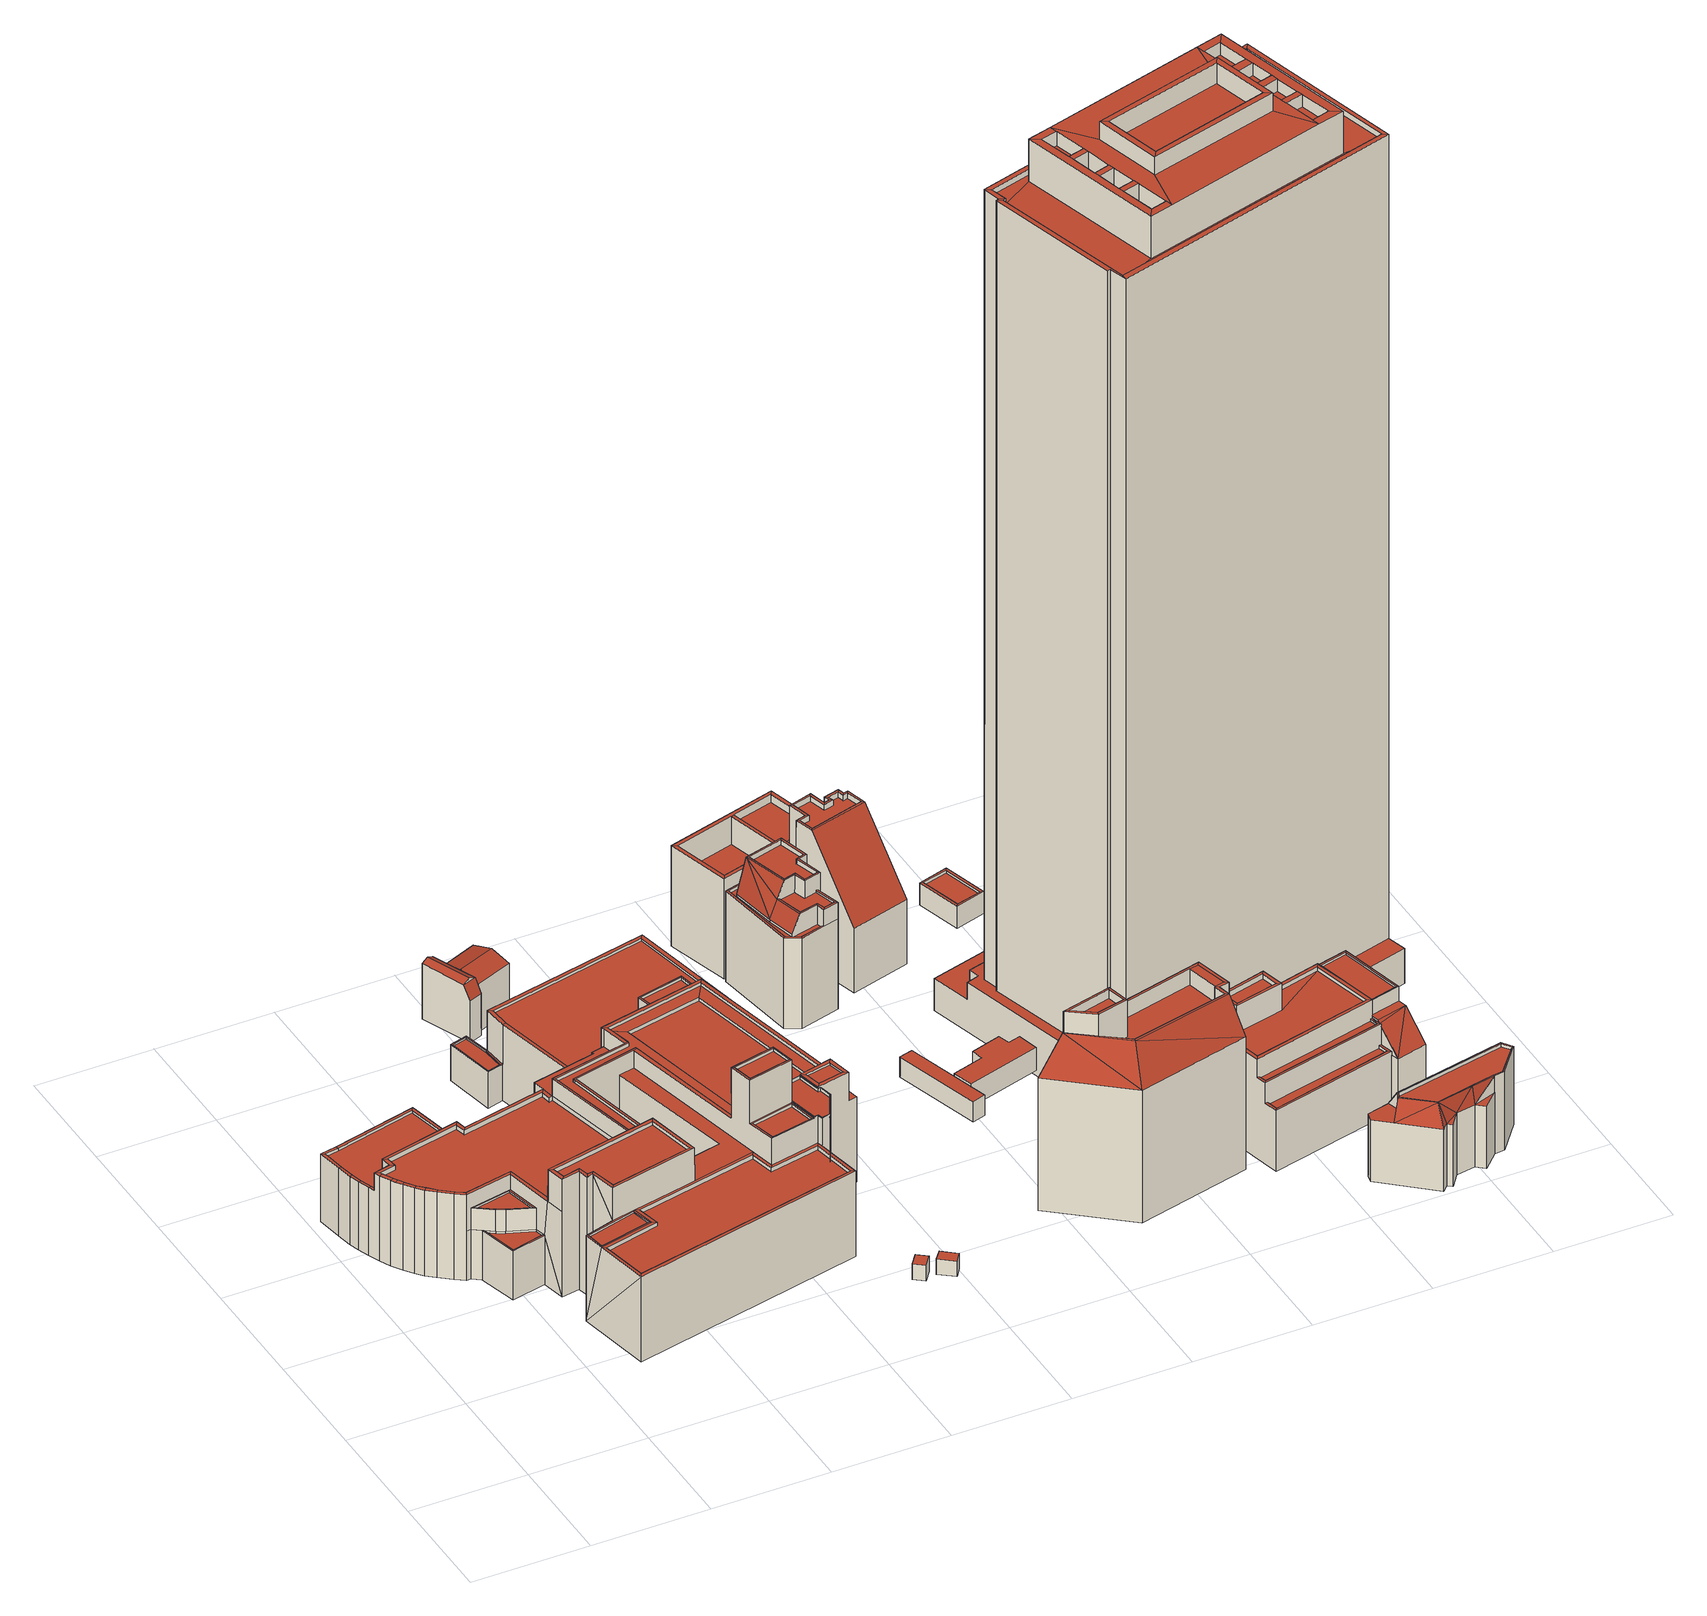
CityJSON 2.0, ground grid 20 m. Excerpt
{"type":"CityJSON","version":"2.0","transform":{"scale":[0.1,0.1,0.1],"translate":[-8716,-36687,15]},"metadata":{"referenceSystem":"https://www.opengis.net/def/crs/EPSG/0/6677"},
"CityObjects":{
"building1":{"type":"Building","attributes":{"class":3002,"usage":422,"measuredHeight":16.1,"storeysAboveGround":3,"storeysBelowGround":0,"prefecture":13,"city":13103,"footprintArea":3346.32,"fireproofType":1001,"coverageRatio":60,"floorAreaRatio":400,"surveyYear":2021,"urbanPlanType":21,"areaClassificationType":22,"landUseType":214,"districts":"6","detailedUsage":"1121","meshCode":"53394509","name":"特別養護老人ホーム「サン・サン赤坂」"},"geometry":[{"type":"Solid","lod":"2","boundaries":[[[[0,1,2,3]],[[4,5,6,2]],[[7,8,9,10,4,2,1]],[[11,12,13,14,15,16,17,18,19,20,21,22,23,24,25,26,27,28,29,30,31,32,33,34,35,36,37,38,39,40,41,0,3,42,6,5,43,44,45,46,47,48,49,50,51,52,53,54,55,56,57,58,59,60,61,62,63,64,65]],[[66,67,68,69]],[[70,71,72,73]],[[74,75,76,77]],[[78,79,80,81]],[[82,83,84,85]],[[86,87,88,89,90,91]],[[92,93,94,95,96]],[[97,98,99,100]],[[101,102,103,104]],[[105,106,107,108,109,110,111,112,113]],[[114,115,116,117]],[[118,119,120,121]],[[122,114,117,123]],[[124,125,126,127]],[[128,129,130,131]],[[132,124,127,133]],[[134,135,136,137]],[[138,139,140,141]],[[142,143,144,145]],[[146,147,148,149]],[[150,151,152,153]],[[154,128,131,155]],[[156,154,155,157]],[[158,159,160,161]],[[162,163,164,165,166]],[[167,168,169,170]],[[171,172,173,174,175,176]],[[177,178,179,180,144,143]],[[181,182,183,184]],[[185,186,187,188]],[[189,190,191,192]],[[193,194,195,196]],[[197,132,133,198]],[[199,200,201,202]],[[203,204,205,206]],[[207,208,209,210]],[[211,212,213,214]],[[168,156,157,169]],[[215,216,217,218]],[[219,220,221,222]],[[223,224,225,226,227]],[[228,229,230,231]],[[232,233,234,235]],[[236,237,238,239]],[[240,76,75,241,242]],[[243,244,245,246]],[[163,247,248,164]],[[186,249,250,187]],[[251,250,249,193,196]],[[252,253,254,255]],[[256,189,192,257]],[[258,185,188,259,260]],[[261,207,210,262]],[[263,167,170,264]],[[265,266,267,268]],[[115,66,69,116]],[[269,101,104,270]],[[271,272,273,274]],[[275,276,277,278]],[[279,280,259,188,281,282]],[[283,118,121,284]],[[276,285,286,277]],[[71,199,202,72]],[[135,287,136]],[[288,289,290,291]],[[292,293,294,295]],[[296,297,259,280]],[[298,219,222,299]],[[208,300,301,209]],[[129,302,303,130]],[[304,305,306,307,260]],[[308,309,310,311]],[[253,82,85,254]],[[147,312,313,148]],[[314,315,316,317,318,319]],[[320,298,299,321]],[[102,322,323,103]],[[99,98,324,325]],[[166,326,327,328,162]],[[329,122,123,330]],[[331,263,264,332]],[[333,334,335,336]],[[84,83,320,321]],[[337,338,339,340,341,342,343,344,345,346,347,348]],[[349,283,284,350]],[[229,146,149,230]],[[197,198,351,352]],[[353,354,355,356]],[[357,329,330,358,359]],[[360,361,362,363]],[[361,74,77,362]],[[137,364,365,134]],[[350,120,119,349]],[[194,232,235,195]],[[99,325,366,100]],[[367,368,369,370]],[[371,372,331,373,374,375,376]],[[377,378,379,380,381,382,383,384]],[[190,203,206,191]],[[182,271,274,183]],[[150,275,278,151]],[[220,252,255,221]],[[302,78,81,303]],[[385,236,239,386]],[[200,70,73,201]],[[272,181,184,273]],[[387,388,389,217,216]],[[324,98,97,390]],[[391,392,393,394,395,396,179,178,142,145,397]],[[307,398,234,260]],[[247,399,400,248]],[[401,402,403,404]],[[370,68,67,367]],[[405,389,388,406,407]],[[300,333,336,301]],[[408,409,410,411,412,413,414,415,416,417,418,419,420,421,422,423,424]],[[425,228,231,426]],[[427,428,429,430]],[[79,431,432,80]],[[433,434,435,436,437,438]],[[266,360,363,267]],[[439,440,441,442,443,444,445]],[[159,385,386,160]],[[446,447,448,449,450,451,452,453]],[[125,292,295,126]],[[312,425,426,313]],[[454,327,326,455]],[[398,456,235,234]],[[456,306,305,235]],[[241,243,246,242]],[[204,256,257,205]],[[244,265,268,245]],[[237,158,161,238]],[[431,457,458,432]],[[233,258,260,234]],[[459,460,461,462,463,464,465,466,467,468,469,470,471,472,473,474,475,476,477,478]],[[373,331,332,479]],[[457,269,270,458]],[[429,428,0,41]],[[420,371,376,421]],[[270,104,474,473]],[[206,205,19,18]],[[410,409,149,148]],[[444,443,480,364]],[[213,212,181,272]],[[397,145,163,162,328]],[[447,446,83,82]],[[38,89,88,353,356,1,0,428,427,39]],[[457,431,56,55]],[[91,90,37,36]],[[169,157,464,463]],[[100,366,31,30]],[[86,91,36,35]],[[442,441,481,482]],[[427,430,40,39]],[[440,439,136,287]],[[138,141,283,349]],[[155,131,466,465]],[[368,341,340,168,167,369]],[[250,251,362,77]],[[174,173,207,261]],[[419,418,197,352]],[[127,126,33,32]],[[196,195,5,4]],[[380,379,249,186]],[[112,111,265,244]],[[175,174,261,262,97,335,334]],[[263,331,14,13]],[[241,75,106,105]],[[101,483,484,160,386,102]],[[434,433,146,229]],[[133,192,191,198]],[[451,450,220,219]],[[217,389,297,296,42,3,282,281]],[[333,176,175,334]],[[450,449,252,220]],[[392,391,327,454]],[[43,195,235]],[[257,192,21,20]],[[290,289,70,200]],[[337,348,329,357]],[[417,416,124,132]],[[458,270,473,472]],[[437,436,425,312]],[[438,437,312,147]],[[59,58,78,302,129]],[[94,93,190,189]],[[221,255,304,260,259]],[[435,434,229,228]],[[179,396,387,216,215]],[[53,52,484,483]],[[251,196,4,10]],[[485,373,478,477]],[[205,257,20,19]],[[301,336,152,151,26,25]],[[415,414,292,125]],[[90,89,38,37]],[[395,394,406,388]],[[1,356,355,120,350,245,268,7]],[[111,110,266,265]],[[43,235,305]],[[12,11,68,370]],[[309,308,178,177]],[[225,224,158,237]],[[439,445,137,136]],[[127,32,31,366,325,324,390,22,21,192,133]],[[224,223,159,158]],[[278,277,28,27]],[[258,382,381,185]],[[423,422,375,165,164]],[[326,166,374,373]],[[141,140,118,283]],[[164,248,426,231,424,423]],[[373,479,459,478]],[[212,211,182,181]],[[414,413,293,292]],[[172,171,300,208]],[[223,227,385,159]],[[45,44,304]],[[29,286,100,30]],[[49,135,134,50]],[[43,5,195]],[[227,226,236,385]],[[320,83,446,453]],[[264,170,462,461]],[[117,116,64,63]],[[214,213,272,271]],[[92,96,204,203]],[[299,222,405,407,393,392,454,455,485,323,322]],[[486,322,135,48]],[[16,351,198,191,17]],[[171,176,333,300]],[[116,69,65,64]],[[161,480,482,238]],[[101,269,54,53,483]],[[22,390,97,262,210,23]],[[105,113,243,241]],[[255,254,304]],[[445,444,364,137]],[[410,148,313,411]],[[80,432,471,470]],[[441,440,287,481]],[[365,484,52,51]],[[104,103,475,474]],[[69,68,11,65]],[[48,135,49]],[[129,128,60,59]],[[210,209,24,23]],[[107,106,75,74]],[[432,458,472,471]],[[60,128,154,358,330,61]],[[130,303,468,467]],[[140,139,119,118]],[[193,249,379,378]],[[342,341,368,367]],[[131,130,467,466]],[[408,230,149,409]],[[420,419,352,351,16,15,372,371]],[[170,169,463,462]],[[443,442,482,480]],[[226,225,237,236]],[[239,481,287,135,322,102,386]],[[377,384,232,194]],[[7,268,267,8]],[[363,362,251,10,9]],[[374,166,165,375]],[[303,81,469,468]],[[194,193,378,377]],[[430,429,41,40]],[[433,438,147,146]],[[254,45,304]],[[396,395,388,387]],[[431,79,57,56]],[[240,242,273,184]],[[250,77,76,73,72,187]],[[383,382,258,233]],[[319,318,150,153]],[[288,291,199,71]],[[280,279,2,6]],[[269,457,55,54]],[[160,484,365,364,480,161]],[[436,435,228,425]],[[209,301,25,24]],[[416,415,125,124]],[[411,313,426,294,412]],[[318,317,275,150]],[[145,144,247,163]],[[448,447,82,253]],[[151,278,27,26]],[[48,47,84,321,486]],[[402,401,456,398]],[[330,123,62,61]],[[347,346,114,122]],[[95,94,189,256]],[[211,214,271,182]],[[202,183,274,218,217,281,188,187,72]],[[479,332,460,459]],[[238,482,481,239]],[[254,85,46,45]],[[152,336,335,314,319,153]],[[311,310,143,142]],[[399,247,144,180]],[[307,306,404,403]],[[452,451,219,298]],[[191,206,18,17]],[[308,311,142,178]],[[157,155,465,464]],[[295,294,426,248,400,121,120,355,354,87,86,35,34]],[[110,109,360,266]],[[222,221,259,297,389,405]],[[413,412,294,293]],[[365,51,50,134]],[[422,421,376,375]],[[384,383,233,232]],[[113,112,244,243]],[[67,66,344,343]],[[338,337,357,359]],[[335,100,286,285,315,314]],[[123,117,63,62]],[[103,323,476,475]],[[358,154,156,339,338,359]],[[96,95,256,204]],[[424,231,230,408]],[[486,321,299,322]],[[279,282,3,2]],[[381,380,186,185]],[[97,100,335]],[[277,286,29,28]],[[391,397,328,327]],[[139,138,349,119]],[[85,84,47,46]],[[418,417,132,197]],[[43,305,304,44]],[[455,326,373,485]],[[317,316,276,275]],[[81,80,470,469]],[[369,167,263,13,12,370]],[[348,347,122,329]],[[403,402,398,307]],[[401,404,306,456]],[[289,288,71,70]],[[156,168,340,339]],[[79,78,58,57]],[[15,14,331,372]],[[345,344,66,115]],[[126,295,34,33]],[[453,452,298,320]],[[284,246,245,350]],[[346,345,115,114]],[[108,107,74,361]],[[296,280,6,42]],[[394,393,407,406]],[[316,315,285,276]],[[367,67,343,342]],[[173,172,208,207]],[[267,363,9,8]],[[93,92,203,190]],[[291,290,200,199]],[[323,485,477,476]],[[240,201,73,76]],[[332,264,461,460]],[[180,179,215,218,274,273,242,246,284,121,400,399]],[[310,309,177,143]],[[183,202,201,240,184]],[[449,448,253,252]],[[353,88,87,354]],[[109,108,361,360]]]],"semantics":{"surfaces":[{"type":"GroundSurface"},{"type":"RoofSurface"},{"type":"WallSurface"}],"values":[[0,0,0,0,1,1,1,1,1,1,1,1,1,1,1,1,1,1,1,1,1,1,1,1,1,1,1,1,1,1,1,1,1,1,1,1,1,1,1,1,1,1,1,1,1,1,1,1,1,1,1,1,1,1,1,1,1,1,1,1,1,1,1,1,1,1,1,1,1,1,1,1,1,1,1,1,1,1,1,1,1,1,1,1,1,1,1,1,1,1,1,1,1,1,1,1,1,1,1,1,1,1,1,1,1,1,1,1,1,1,1,1,1,1,1,1,1,1,1,1,1,1,1,1,1,1,1,1,1,1,1,1,1,1,1,1,1,1,1,1,1,1,2,2,2,2,2,2,2,2,2,2,2,2,2,2,2,2,2,2,2,2,2,2,2,2,2,2,2,2,2,2,2,2,2,2,2,2,2,2,2,2,2,2,2,2,2,2,2,2,2,2,2,2,2,2,2,2,2,2,2,2,2,2,2,2,2,2,2,2,2,2,2,2,2,2,2,2,2,2,2,2,2,2,2,2,2,2,2,2,2,2,2,2,2,2,2,2,2,2,2,2,2,2,2,2,2,2,2,2,2,2,2,2,2,2,2,2,2,2,2,2,2,2,2,2,2,2,2,2,2,2,2,2,2,2,2,2,2,2,2,2,2,2,2,2,2,2,2,2,2,2,2,2,2,2,2,2,2,2,2,2,2,2,2,2,2,2,2,2,2,2,2,2,2,2,2,2,2,2,2,2,2,2,2,2,2,2,2,2,2,2,2,2,2,2,2,2,2,2,2,2,2,2,2,2,2,2,2,2,2,2,2,2,2,2,2,2,2,2,2,2,2,2,2,2,2,2,2,2,2]]}}]},
"building2":{"type":"Building","attributes":{"class":3001,"usage":461,"measuredHeight":10.4,"storeysAboveGround":9999,"storeysBelowGround":9999,"prefecture":13,"city":13103,"footprintArea":-9999,"fireproofType":1011,"coverageRatio":60,"floorAreaRatio":400,"surveyYear":1,"urbanPlanType":21,"areaClassificationType":22,"landUseType":211,"districts":"6","detailedUsage":"0","meshCode":"53394509"},"geometry":[{"type":"Solid","lod":"2","boundaries":[[[[487,488,489,490]],[[491,492,493,494]],[[494,493,495,496]],[[496,497,498,491]],[[489,492,491,498,490]],[[487,490,498,497]],[[489,488,495,493,492]],[[495,488,487,497,496]],[[491,494,496]]]],"semantics":{"surfaces":[{"type":"GroundSurface"},{"type":"RoofSurface"},{"type":"WallSurface"}],"values":[[0,1,1,1,2,2,2,2,2]]}}]},
"building3":{"type":"Building","attributes":{"class":9999,"usage":461,"measuredHeight":-9999,"storeysAboveGround":9999,"storeysBelowGround":9999,"prefecture":13,"city":13103,"footprintArea":-9999,"fireproofType":1011,"coverageRatio":60,"floorAreaRatio":400,"surveyYear":1,"urbanPlanType":21,"areaClassificationType":22,"landUseType":211,"districts":"6","detailedUsage":"0","meshCode":"53394509"},"geometry":[{"type":"Solid","lod":"2","boundaries":[[[[499,500,501,502]],[[503,504,505,506]],[[502,501,506,505]],[[501,500,503,506]],[[499,502,505,504]],[[500,499,504,503]]]],"semantics":{"surfaces":[{"type":"GroundSurface"},{"type":"RoofSurface"},{"type":"WallSurface"}],"values":[[0,1,2,2,2,2]]}}]},
"building4":{"type":"Building","attributes":{"class":9999,"usage":412,"measuredHeight":-9999,"storeysAboveGround":1,"storeysBelowGround":0,"prefecture":13,"city":13103,"footprintArea":6.08,"fireproofType":1003,"coverageRatio":60,"floorAreaRatio":400,"surveyYear":2021,"urbanPlanType":21,"areaClassificationType":22,"landUseType":211,"districts":"6","detailedUsage":"1320","meshCode":"53394509"},"geometry":[{"type":"Solid","lod":"2","boundaries":[[[[507,508,509,510]],[[511,512,513,514]],[[507,510,513,512]],[[508,507,512,511]],[[509,508,511,514]],[[510,509,514,513]]]],"semantics":{"surfaces":[{"type":"GroundSurface"},{"type":"RoofSurface"},{"type":"WallSurface"}],"values":[[0,1,2,2,2,2]]}}]},
"building5":{"type":"Building","attributes":{"class":3001,"usage":411,"measuredHeight":9.2,"storeysAboveGround":2,"storeysBelowGround":0,"prefecture":13,"city":13103,"footprintArea":39.09,"fireproofType":1003,"coverageRatio":60,"floorAreaRatio":400,"surveyYear":2021,"urbanPlanType":21,"areaClassificationType":22,"landUseType":211,"districts":"6","detailedUsage":"1310","meshCode":"53394509"},"geometry":[{"type":"Solid","lod":"2","boundaries":[[[[515,516,517,518]],[[519,520,521,522]],[[523,524,521,520]],[[518,517,522,521,524]],[[516,515,523,520,519]],[[517,516,519,522]],[[515,518,524,523]]]],"semantics":{"surfaces":[{"type":"GroundSurface"},{"type":"RoofSurface"},{"type":"WallSurface"}],"values":[[0,1,1,2,2,2,2]]}}]},
"building6":{"type":"Building","attributes":{"class":9999,"usage":461,"measuredHeight":-9999,"storeysAboveGround":9999,"storeysBelowGround":9999,"prefecture":13,"city":13103,"footprintArea":-9999,"fireproofType":1011,"coverageRatio":60,"floorAreaRatio":400,"surveyYear":1,"urbanPlanType":21,"areaClassificationType":22,"landUseType":214,"districts":"6","detailedUsage":"0","meshCode":"53394509"},"geometry":[{"type":"Solid","lod":"2","boundaries":[[[[525,526,527,528]],[[529,530,531,532]],[[527,526,529,532]],[[528,527,532,531]],[[525,528,531,530]],[[526,525,530,529]]]],"semantics":{"surfaces":[{"type":"GroundSurface"},{"type":"RoofSurface"},{"type":"WallSurface"}],"values":[[0,1,2,2,2,2]]}}]},
"building7":{"type":"Building","attributes":{"class":9999,"usage":461,"measuredHeight":4.1,"storeysAboveGround":9999,"storeysBelowGround":9999,"prefecture":13,"city":13103,"footprintArea":-9999,"fireproofType":1011,"coverageRatio":80,"floorAreaRatio":400,"surveyYear":1,"urbanPlanType":21,"areaClassificationType":22,"landUseType":211,"districts":"10","detailedUsage":"0","meshCode":"53394509"},"geometry":[{"type":"Solid","lod":"2","boundaries":[[[[533,534,535,536]],[[537,538,539,540]],[[536,535,537,540]],[[534,533,539,538]],[[533,536,540,539]],[[535,534,538,537]]]],"semantics":{"surfaces":[{"type":"GroundSurface"},{"type":"RoofSurface"},{"type":"WallSurface"}],"values":[[0,1,2,2,2,2]]}}]},
"building8":{"type":"Building","attributes":{"class":3002,"usage":412,"measuredHeight":18.6,"storeysAboveGround":7,"storeysBelowGround":0,"prefecture":13,"city":13103,"footprintArea":170.77,"fireproofType":1001,"coverageRatio":80,"floorAreaRatio":400,"surveyYear":2021,"urbanPlanType":21,"areaClassificationType":22,"landUseType":211,"districts":"10","detailedUsage":"1320","meshCode":"53394509"},"geometry":[{"type":"Solid","lod":"2","boundaries":[[[[541,542,543,544,545,546,547,548,549]],[[550,551,552,553]],[[554,555,556,557]],[[558,559,560,561]],[[562,563,556,555]],[[554,557,564,553]],[[561,550,558]],[[565,566,567,568]],[[550,553,564,569]],[[570,571,572,573]],[[574,575,576,577,578,579,580,581,582,583]],[[573,572,584,585]],[[561,560,586,587]],[[561,588,551]],[[561,551,550]],[[589,590,559,558]],[[591,592,593,594]],[[595,596,593,592]],[[597,598,566,565]],[[589,568,567,590]],[[599,600,601,602,603,604,605,606]],[[585,584,596,595]],[[607,608,563,562]],[[609,610,611,612,613,614,615,616]],[[597,617,618,598]],[[587,586,618,617]],[[608,604,603,563]],[[546,545,595,592]],[[560,610,609,586]],[[566,614,613,567]],[[590,612,611,559]],[[591,587,617,547,546,592]],[[568,589,606,605]],[[618,616,615,598]],[[542,541,619,620]],[[543,542,620,570,573]],[[541,549,621,619]],[[598,615,614,566]],[[545,544,585,595]],[[588,574,583,551]],[[605,604,608,607,622,565,568]],[[562,620,619,607]],[[584,578,577,596]],[[556,602,601,557]],[[559,611,610,560]],[[558,550,569,599,606,589]],[[593,576,575,594]],[[552,582,581,554,553]],[[557,601,600,564]],[[596,577,576,593]],[[551,583,582,552]],[[561,587,591,594,575,574,588]],[[571,570,555,554,581,580]],[[548,597,565,622,621,549]],[[563,603,602,556]],[[555,570,620,562]],[[548,547,617,597]],[[619,621,622,607]],[[564,600,599,569]],[[572,579,578,584]],[[544,543,573,585]],[[571,580,579,572]],[[586,609,616,618]],[[567,613,612,590]]]],"semantics":{"surfaces":[{"type":"GroundSurface"},{"type":"RoofSurface"},{"type":"WallSurface"}],"values":[[0,1,1,1,1,1,1,1,1,1,1,1,1,1,1,1,1,1,1,1,1,1,1,1,1,1,2,2,2,2,2,2,2,2,2,2,2,2,2,2,2,2,2,2,2,2,2,2,2,2,2,2,2,2,2,2,2,2,2,2,2,2,2,2]]}}]},
"building9":{"type":"Building","attributes":{"class":3003,"usage":461,"measuredHeight":3.6,"storeysAboveGround":9999,"storeysBelowGround":9999,"prefecture":13,"city":13103,"footprintArea":-9999,"fireproofType":1011,"coverageRatio":80,"floorAreaRatio":400,"surveyYear":1,"urbanPlanType":21,"areaClassificationType":22,"landUseType":211,"districts":"10","detailedUsage":"0","meshCode":"53394509"},"geometry":[{"type":"Solid","lod":"2","boundaries":[[[[623,624,625,626,627,628,629,630]],[[631,632,633,634,635,636,637,638]],[[635,634,630,629]],[[637,636,628,627]],[[631,638,626,625]],[[634,633,623,630]],[[638,637,627,626]],[[632,631,625,624]],[[636,635,629,628]],[[633,632,624,623]]]],"semantics":{"surfaces":[{"type":"GroundSurface"},{"type":"RoofSurface"},{"type":"WallSurface"}],"values":[[0,1,2,2,2,2,2,2,2,2]]}}]},
"building10":{"type":"Building","attributes":{"class":3002,"usage":401,"measuredHeight":27.1,"storeysAboveGround":6,"storeysBelowGround":3,"prefecture":13,"city":13103,"footprintArea":331.97,"fireproofType":1001,"coverageRatio":80,"floorAreaRatio":400,"surveyYear":2021,"urbanPlanType":21,"areaClassificationType":22,"landUseType":212,"districts":"10","detailedUsage":"1210","meshCode":"53394509"},"geometry":[{"type":"Solid","lod":"2","boundaries":[[[[639,640,641,642,643,644]],[[645,646,647,648]],[[649,650,651,652,653,654,655,656]],[[657,658,659,646,645]],[[660,661,662,663]],[[664,665,666,667]],[[664,648,647,668,665]],[[669,670,671,672]],[[673,667,674]],[[674,667,666,675]],[[676,677,662,661]],[[660,663,678,679]],[[674,680,673]],[[681,682,680]],[[676,679,678,677]],[[681,680,674]],[[675,683,684,681,674]],[[647,646,659,668]],[[670,669,677,678]],[[644,643,680,682]],[[640,639,645,648]],[[676,661,655,654,658,657]],[[663,662,672,671]],[[662,677,669,672]],[[643,642,673,680]],[[671,670,678,663]],[[641,664,667,673,642]],[[649,656,683,675]],[[675,666,650,649]],[[654,653,659,658]],[[668,659,653,652]],[[639,644,682,681,684,679,676,657,645]],[[665,668,652,651]],[[660,679,684,683]],[[666,665,651,650]],[[655,661,660,683,656]],[[640,648,664,641]]]],"semantics":{"surfaces":[{"type":"GroundSurface"},{"type":"RoofSurface"},{"type":"WallSurface"}],"values":[[0,1,1,1,1,1,1,1,1,1,1,1,1,1,1,1,1,1,2,2,2,2,2,2,2,2,2,2,2,2,2,2,2,2,2,2,2]]}}]},
"building11":{"type":"Building","attributes":{"class":3002,"usage":403,"measuredHeight":15.8,"storeysAboveGround":4,"storeysBelowGround":1,"prefecture":13,"city":13103,"footprintArea":228.71,"fireproofType":1001,"coverageRatio":80,"floorAreaRatio":400,"surveyYear":2021,"urbanPlanType":21,"areaClassificationType":22,"landUseType":212,"districts":"10","detailedUsage":"1241","meshCode":"53394509"},"geometry":[{"type":"Solid","lod":"2","boundaries":[[[[685,686,687,688]],[[689,690,691,692]],[[693,692,691,694,695,696]],[[697,698,699,700]],[[689,701,702,703,704,690]],[[705,706,707,708]],[[693,696,702,701]],[[694,704,703,695]],[[695,699,698,696]],[[696,698,697,702]],[[687,686,689,692]],[[691,705,708,694]],[[704,707,706,690]],[[685,688,693,701]],[[688,687,692,693]],[[686,685,701,689]],[[703,700,699,695]],[[690,706,705,691]],[[694,708,707,704]],[[702,697,700,703]]]],"semantics":{"surfaces":[{"type":"GroundSurface"},{"type":"RoofSurface"},{"type":"WallSurface"}],"values":[[0,1,1,1,1,1,1,1,2,2,2,2,2,2,2,2,2,2,2,2]]}}]},
"building12":{"type":"Building","attributes":{"class":3002,"usage":401,"measuredHeight":19,"storeysAboveGround":7,"storeysBelowGround":0,"prefecture":13,"city":13103,"footprintArea":160.72,"fireproofType":1001,"coverageRatio":80,"floorAreaRatio":400,"surveyYear":2021,"urbanPlanType":21,"areaClassificationType":22,"landUseType":212,"districts":"10","detailedUsage":"1210","meshCode":"53394509"},"geometry":[{"type":"Solid","lod":"2","boundaries":[[[[709,710,711,712,713,714,715,716,717,718,719,720]],[[721,722,723,724]],[[725,726,727,728]],[[729,730,731,732]],[[733,734,735,736]],[[736,735,737,738]],[[739,740,741,742,743,744,745,746,747,748,749,750]],[[751,732,731,752]],[[725,751,752,726]],[[728,727,734,733]],[[753,754,755,756]],[[724,723,755,754]],[[721,738,737,722]],[[753,756,730,729]],[[757,733,736,758]],[[710,709,721,724]],[[719,718,757,758]],[[737,739,750,722]],[[736,738,720,719,758]],[[712,711,754,753]],[[716,715,751,725]],[[735,740,739,737]],[[717,716,725,728]],[[727,742,741,734]],[[726,743,742,727]],[[723,749,748,755]],[[728,733,757,718,717]],[[752,744,743,726]],[[714,713,729,732]],[[756,747,746,730]],[[755,748,747,756]],[[713,712,753,729]],[[715,714,732,751]],[[730,746,745,731]],[[734,741,740,735]],[[731,745,744,752]],[[711,710,724,754]],[[722,750,749,723]],[[709,720,738,721]]]],"semantics":{"surfaces":[{"type":"GroundSurface"},{"type":"RoofSurface"},{"type":"WallSurface"}],"values":[[0,1,1,1,1,1,1,1,1,1,1,1,1,1,1,2,2,2,2,2,2,2,2,2,2,2,2,2,2,2,2,2,2,2,2,2,2,2,2]]}}]},
"building13":{"type":"Building","attributes":{"class":9999,"usage":461,"measuredHeight":3.4,"storeysAboveGround":9999,"storeysBelowGround":9999,"prefecture":13,"city":13103,"footprintArea":-9999,"fireproofType":1011,"coverageRatio":80,"floorAreaRatio":400,"surveyYear":1,"urbanPlanType":21,"areaClassificationType":22,"landUseType":212,"districts":"10","detailedUsage":"0","meshCode":"53394509"},"geometry":[{"type":"Solid","lod":"2","boundaries":[[[[759,760,761,762]],[[763,764,765,766]],[[767,768,764,763]],[[766,765,769,770]],[[770,769,768,767]],[[771,772,773,774]],[[761,760,767,763]],[[762,761,763,766]],[[759,762,766,770]],[[760,759,770,767]],[[772,771,764,768]],[[765,764,771,774]],[[773,772,768,769]],[[769,765,774,773]]]],"semantics":{"surfaces":[{"type":"GroundSurface"},{"type":"RoofSurface"},{"type":"WallSurface"}],"values":[[0,1,1,1,1,1,2,2,2,2,2,2,2,2]]}}]},
"building14":{"type":"Building","attributes":{"class":3002,"usage":401,"measuredHeight":17.3,"storeysAboveGround":5,"storeysBelowGround":0,"prefecture":13,"city":13103,"footprintArea":368.26,"fireproofType":1001,"coverageRatio":80,"floorAreaRatio":400,"surveyYear":2021,"urbanPlanType":21,"areaClassificationType":22,"landUseType":212,"districts":"10","detailedUsage":"1210","floodRisk_description":10,"floodRisk_rank":1,"floodRisk_depth":0.03,"floodRisk_adminType":2,"floodRisk_scale":2,"meshCode":"53394509"},"geometry":[{"type":"Solid","lod":"2","boundaries":[[[[775,776,777,778,779,780,781]],[[782,783,784,785]],[[786,787,788,789]],[[789,788,790,791]],[[792,793,794,795]],[[791,790,796,797]],[[798,799,800,801]],[[802,803,804,805]],[[806,807,783,782]],[[808,809,810,811]],[[812,813,814]],[[815,816,817,818,785,784,819,820]],[[812,821,822]],[[823,824,799]],[[825,811,810,826]],[[798,812,799]],[[827,828,829,814,813]],[[830,831,832,833]],[[822,834,813]],[[835,836,837]],[[838,801,800,839]],[[840,841,809,808]],[[795,794,842,843]],[[818,817,807,806]],[[843,842,844,845]],[[845,844,793,792]],[[846,847,848,849]],[[850,851,852,853,854,837,836]],[[799,812,823]],[[797,796,787,786]],[[855,856,857,858]],[[812,822,813]],[[787,847,846,788]],[[799,858,857,800]],[[781,780,834,822]],[[850,836,789,791]],[[839,856,855,824,823,829,806,782,838]],[[808,859,822,821,840]],[[850,791,797,820,819,851]],[[775,781,822,859]],[[779,778,792,795]],[[779,795,843,827,813,834,780]],[[807,854,853,783]],[[800,857,856,839]],[[786,789,836,835,816,815]],[[844,832,831,793]],[[794,830,833,842]],[[845,792,818,806,829,828]],[[790,849,848,796]],[[812,798,821]],[[785,777,776,811,825,801,838,782]],[[783,853,852,784]],[[816,835,837,817]],[[811,776,775,859,808]],[[809,805,804,810]],[[843,845,828,827]],[[796,848,847,787]],[[797,786,815,820]],[[788,846,849,790]],[[814,829,823,812]],[[817,837,854,807]],[[810,804,803,826]],[[785,818,792,778,777]],[[842,833,832,844]],[[784,852,851,819]],[[793,831,830,794]],[[841,802,805,809]],[[824,855,858,799]],[[826,803,802,841,840,821,798,801,825]]]],"semantics":{"surfaces":[{"type":"GroundSurface"},{"type":"RoofSurface"},{"type":"WallSurface"}],"values":[[0,1,1,1,1,1,1,1,1,1,1,1,1,1,1,1,1,1,1,1,1,1,1,1,1,1,1,1,1,1,1,1,2,2,2,2,2,2,2,2,2,2,2,2,2,2,2,2,2,2,2,2,2,2,2,2,2,2,2,2,2,2,2,2,2,2,2,2,2]]}}]},
"building15":{"type":"Building","attributes":{"class":3002,"usage":412,"measuredHeight":144,"storeysAboveGround":44,"storeysBelowGround":3,"prefecture":13,"city":13103,"footprintArea":1626.64,"fireproofType":1001,"coverageRatio":80,"floorAreaRatio":400,"surveyYear":2021,"urbanPlanType":21,"areaClassificationType":22,"landUseType":211,"districts":"10","detailedUsage":"1320","meshCode":"53394509"},"geometry":[{"type":"Solid","lod":"2","boundaries":[[[[860,861,862,863,864,865,866,867]],[[868,869,870,871]],[[872,873,874,875]],[[876,877,878,879]],[[880,881,882,883]],[[884,885,886,887]],[[888,889,890,891]],[[892,893,894,895,896,897]],[[898,899,900,901,902]],[[903,872,884,904]],[[905,906,907,908,909,910,911,912,913,914,915,916,917,918,919]],[[920,921,922,923]],[[924,925,926,927]],[[928,929,930,931]],[[932,933,934,935]],[[936,937,938,939]],[[940,941,942,943]],[[937,888,891,938]],[[944,945,946,947]],[[948,949,950,951]],[[899,927,926,900]],[[952,953,954,955]],[[931,946,945,956,957,928]],[[889,936,939,890]],[[958,959,960,961]],[[962,963,964,875,874,965,966,967,968,969]],[[943,942,930,929]],[[944,947,941,940]],[[970,962,969,971]],[[972,973,974,975]],[[976,968,967,977]],[[978,979,980,981]],[[982,979,978,983,904,884,887,974,973,922,921,984]],[[985,986,987,988,989,990,991]],[[902,992,925,924,898]],[[993,966,965,994]],[[995,996,920,923,972,975,886,885,981,980]],[[997,998,999,1000]],[[1001,983,978,1002]],[[994,873,872,903,1001,1002,1003,970,971,976,977,993]],[[1004,1005,1006,1007]],[[995,982,984,996]],[[1002,964,963,1003]],[[931,925,992,946]],[[969,933,932,971]],[[968,934,933,969]],[[995,980,876,879]],[[911,910,940,943,867,866]],[[893,929,928,905,894]],[[864,863,986,985]],[[914,913,985,991]],[[976,935,934,968]],[[974,951,950,975]],[[877,876,980,979]],[[977,952,955,993]],[[908,945,944,909]],[[938,891,880,883]],[[916,915,990,989]],[[878,877,979,982]],[[982,995,879,878]],[[921,1006,1005,984]],[[907,956,945,908]],[[966,954,953,967]],[[947,946,992,902]],[[866,865,912,911]],[[994,999,998,873]],[[915,914,991,990]],[[867,943,929,893,892,860]],[[896,918,917,988,987,862,861,897]],[[924,927,885,884,872,875]],[[905,919,895,894]],[[922,869,868,923]],[[967,953,952,977]],[[984,1005,1004,996]],[[905,928,957,906]],[[947,902,901,941]],[[886,949,948,887]],[[962,970,961,960]],[[959,958,1003,963]],[[861,860,892,897]],[[923,868,871,972]],[[873,998,997,874]],[[889,888,1001,903]],[[937,936,904,983]],[[890,939,882,881]],[[906,957,956,907]],[[971,932,935,976]],[[942,900,926,930]],[[927,899,981,885]],[[875,964,898,924]],[[887,948,951,974]],[[975,950,949,886]],[[930,926,925,931]],[[960,959,963,962]],[[863,862,987,986]],[[920,1007,1006,921]],[[899,898,964,1002,978,981]],[[874,997,1000,965]],[[965,1000,999,994]],[[888,937,983,1001]],[[970,1003,958,961]],[[941,901,900,942]],[[936,889,903,904]],[[891,890,881,880]],[[972,871,870,973]],[[973,870,869,922]],[[996,1004,1007,920]],[[993,955,954,966]],[[939,938,883,882]],[[909,944,940,910]],[[919,918,896,895]],[[917,916,989,988]],[[912,865,864,985,913]]]],"semantics":{"surfaces":[{"type":"GroundSurface"},{"type":"RoofSurface"},{"type":"WallSurface"}],"values":[[0,1,1,1,1,1,1,1,1,1,1,1,1,1,1,1,1,1,1,1,1,1,1,1,1,1,1,1,1,1,1,1,1,1,1,1,1,1,1,1,1,1,1,2,2,2,2,2,2,2,2,2,2,2,2,2,2,2,2,2,2,2,2,2,2,2,2,2,2,2,2,2,2,2,2,2,2,2,2,2,2,2,2,2,2,2,2,2,2,2,2,2,2,2,2,2,2,2,2,2,2,2,2,2,2,2,2,2,2,2,2,2,2]]}}]},
"building16":{"type":"Building","attributes":{"class":3002,"usage":413,"measuredHeight":13.3,"storeysAboveGround":4,"storeysBelowGround":0,"prefecture":13,"city":13103,"footprintArea":187.95,"fireproofType":1001,"coverageRatio":80,"floorAreaRatio":400,"surveyYear":2021,"urbanPlanType":21,"areaClassificationType":22,"landUseType":211,"districts":"10","detailedUsage":"1230","floodRisk_description":10,"floodRisk_rank":1,"floodRisk_depth":0.03,"floodRisk_adminType":2,"floodRisk_scale":2,"meshCode":"53394509"},"geometry":[{"type":"Solid","lod":"2","boundaries":[[[[1008,1009,1010,1011,1012,1013,1014,1015,1016,1017,1018,1019]],[[1020,1021,1022]],[[1022,1023,1020]],[[1020,1024,1025,1021]],[[1026,1027,1028,1029]],[[1030,1021,1025,1031]],[[1032,1033,1028,1027]],[[1020,1023,1034]],[[1035,1036,1037]],[[1038,1030,1032]],[[1036,1039,1024,1020]],[[1034,1040,1037]],[[1020,1034,1037]],[[1030,1031,1033,1032]],[[1038,1041,1030]],[[1035,1042,1043]],[[1044,1026,1029,1045]],[[1046,1041,1047,1048,1022,1049]],[[1044,1045,1039,1036]],[[1044,1036,1035]],[[1036,1020,1037]],[[1050,1051,1052,1053,1054,1055,1056,1057]],[[1016,1015,1048,1047]],[[1025,1053,1052,1031]],[[1041,1046,1030]],[[1028,1050,1057,1029]],[[1009,1008,1043,1042]],[[1015,1014,1023,1022,1048]],[[1024,1054,1053,1025]],[[1045,1056,1055,1039]],[[1049,1022,1021]],[[1038,1032,1027,1018,1017]],[[1010,1009,1042,1035]],[[1012,1011,1037,1040]],[[1039,1055,1054,1024]],[[1019,1018,1027,1026]],[[1029,1057,1056,1045]],[[1019,1026,1044,1043,1008]],[[1044,1035,1043]],[[1014,1013,1034,1023]],[[1017,1016,1047,1041,1038]],[[1033,1051,1050,1028]],[[1031,1052,1051,1033]],[[1011,1010,1035,1037]],[[1049,1021,1030,1046]],[[1013,1012,1040,1034]]]],"semantics":{"surfaces":[{"type":"GroundSurface"},{"type":"RoofSurface"},{"type":"WallSurface"}],"values":[[0,1,1,1,1,1,1,1,1,1,1,1,1,1,1,1,1,1,1,1,1,1,2,2,2,2,2,2,2,2,2,2,2,2,2,2,2,2,2,2,2,2,2,2,2,2]]}}]},
"building17":{"type":"Building","attributes":{"class":9999,"usage":461,"measuredHeight":-9999,"storeysAboveGround":9999,"storeysBelowGround":9999,"prefecture":13,"city":13103,"footprintArea":-9999,"fireproofType":1011,"coverageRatio":80,"floorAreaRatio":400,"surveyYear":1,"urbanPlanType":21,"areaClassificationType":22,"landUseType":212,"districts":"10","detailedUsage":"0","meshCode":"53394509"},"geometry":[{"type":"Solid","lod":"2","boundaries":[[[[1058,1059,1060,1061]],[[1062,1063,1064,1065]],[[1066,1067,1068,1069]],[[1065,1064,1070,1071]],[[1072,1073,1063,1062]],[[1071,1070,1073,1072]],[[1061,1060,1072,1062]],[[1070,1069,1068,1073]],[[1064,1066,1069,1070]],[[1058,1061,1062,1065]],[[1063,1067,1066,1064]],[[1060,1059,1071,1072]],[[1073,1068,1067,1063]],[[1059,1058,1065,1071]]]],"semantics":{"surfaces":[{"type":"GroundSurface"},{"type":"RoofSurface"},{"type":"WallSurface"}],"values":[[0,1,1,1,1,1,2,2,2,2,2,2,2,2]]}}]}
},
"vertices":[
[723,558,26],[755,403,26],[520,391,26],[469,612,26],[668,238,26],[265,149,26],[457,377,26],[687,389,26],[692,365,26],[669,321,26],[653,317,26],[35,684,26],[181,719,26],[206,601,26],[353,633,26],[349,653,26],[420,669,26],[385,825,26],[357,817,26],[340,904,26],[370,912,26],[381,866,26],[474,886,26],[462,934,26],[470,945,26],[484,951,26],[503,946,26],[509,944,26],[533,949,26],[538,933,26],[622,952,26],[628,920,26],[671,929,26],[711,732,26],[669,724,26],[675,698,26],[720,707,26],[725,678,26],[699,673,26],[712,612,26],[736,616,26],[746,563,26],[408,598,26],[241,278,26],[293,293,26],[283,338,26],[272,335,26],[268,353,26],[237,347,26],[228,387,26],[169,374,26],[152,440,26],[138,450,26],[131,449,26],[116,460,26],[95,476,26],[81,488,26],[71,500,26],[59,516,26],[48,533,26],[39,551,26],[31,571,26],[24,590,26],[19,609,26],[14,635,26],[7,679,26],[13,675,150],[36,679,150],[35,684,150],[7,679,150],[641,327,230],[568,312,230],[565,309,230],[644,325,230],[652,328,232],[645,327,232],[644,325,232],[651,327,232],[59,516,182],[71,500,182],[75,504,182],[64,519,182],[276,342,241],[272,360,241],[268,353,241],[272,335,241],[675,698,75],[683,660,75],[701,663,75],[699,673,75],[725,678,75],[720,707,75],[359,820,89],[382,826,89],[379,865,89],[368,909,89],[342,902,89],[467,917,117],[474,912,117],[617,944,117],[622,952,117],[131,449,182],[211,465,182],[216,472,182],[133,455,182],[626,416,226],[645,327,226],[652,328,226],[654,319,226],[668,322,226],[691,365,226],[686,387,226],[682,386,226],[673,427,226],[24,610,150],[19,636,150],[14,635,150],[19,609,150],[726,433,234],[733,404,234],[740,399,234],[731,441,234],[29,591,150],[24,590,150],[666,922,165],[703,737,165],[711,732,165],[671,929,165],[39,551,182],[48,533,182],[54,536,182],[45,553,182],[388,861,165],[381,866,165],[169,374,116],[228,387,116],[225,389,116],[170,376,116],[688,395,230],[733,404,230],[726,433,230],[681,424,230],[513,670,208],[646,699,208],[662,724,208],[488,686,208],[586,731,192],[580,758,192],[577,760,192],[583,733,192],[502,944,67],[503,946,67],[498,947,67],[500,945,67],[35,561,182],[43,557,182],[64,568,182],[71,563,182],[170,431,155],[143,449,155],[138,450,155],[169,429,155],[498,642,214],[488,686,214],[480,691,214],[481,686,214],[492,640,214],[202,619,182],[62,587,182],[69,583,182],[198,612,182],[484,950,90],[471,944,90],[464,934,90],[468,917,90],[514,927,90],[497,946,90],[700,456,208],[567,426,208],[551,401,208],[725,440,208],[630,378,308],[557,362,308],[554,358,308],[633,376,308],[552,344,182],[561,302,182],[565,309,182],[556,350,182],[379,865,92],[382,826,92],[385,825,92],[381,866,92],[662,242,182],[269,156,182],[265,149,182],[668,238,182],[391,826,165],[385,825,165],[558,356,230],[631,372,230],[633,376,230],[554,358,230],[359,820,92],[342,902,92],[340,904,92],[357,817,92],[464,934,93],[471,944,93],[470,945,93],[462,934,93],[557,362,303],[630,378,303],[622,413,303],[549,397,303],[551,401,214],[503,620,214],[496,618,214],[545,399,214],[422,415,241],[440,331,241],[446,327,241],[426,422,241],[143,449,152],[170,431,152],[183,424,152],[220,409,152],[208,462,152],[561,712,192],[558,725,192],[554,727,192],[558,708,192],[253,236,182],[349,259,182],[342,263,182],[247,241,182],[220,409,155],[183,424,155],[182,422,155],[224,406,155],[633,376,232],[626,416,232],[624,417,232],[673,427,232],[682,386,232],[683,388,232],[674,428,232],[662,724,214],[667,731,214],[647,320,182],[651,327,182],[653,317,182],[297,300,241],[287,344,241],[283,338,241],[293,294,241],[368,909,92],[370,912,92],[340,298,182],[446,326,182],[333,302,182],[468,917,93],[467,917,93],[206,601,182],[202,594,182],[686,387,232],[691,365,232],[692,365,232],[687,389,232],[116,460,182],[119,464,182],[549,397,308],[622,413,308],[624,417,308],[545,400,308],[509,942,67],[532,947,67],[533,949,67],[509,944,67],[520,391,182],[457,377,182],[496,618,182],[469,612,182],[681,424,234],[674,428,234],[536,932,67],[538,933,67],[228,389,116],[568,312,225],[641,327,225],[631,372,225],[558,356,225],[673,731,165],[673,733,165],[667,731,165],[668,724,165],[408,599,182],[388,594,182],[237,375,241],[230,379,241],[484,950,93],[484,951,93],[52,526,182],[58,530,182],[293,293,182],[241,278,182],[244,276,182],[331,299,182],[567,426,202],[700,456,202],[646,699,202],[513,670,202],[656,775,192],[658,778,192],[516,928,64],[536,932,64],[532,947,64],[509,942,64],[502,944,64],[500,945,64],[242,353,241],[237,347,241],[230,380,182],[236,381,182],[481,888,117],[622,918,117],[357,611,214],[361,608,214],[498,638,214],[36,572,150],[31,571,150],[353,633,182],[348,626,182],[497,946,93],[514,927,93],[516,928,93],[498,947,93],[38,567,145],[40,562,145],[64,568,145],[62,587,145],[198,618,145],[177,713,145],[36,679,145],[13,675,145],[19,636,145],[24,610,145],[29,591,145],[36,572,145],[688,395,234],[683,388,234],[420,668,165],[426,670,165],[701,663,182],[683,660,182],[740,399,182],[755,402,182],[38,567,150],[35,561,150],[40,562,150],[668,322,232],[654,319,232],[653,317,232],[669,321,232],[155,439,116],[152,440,116],[628,920,117],[177,713,150],[198,618,150],[202,619,150],[181,719,150],[460,677,182],[349,653,182],[357,611,182],[492,640,182],[481,686,182],[459,681,182],[269,156,175],[662,242,175],[647,320,175],[561,302,175],[552,344,175],[340,298,175],[349,259,175],[253,236,175],[208,462,155],[211,465,155],[502,623,214],[384,596,214],[388,594,214],[474,886,117],[361,608,208],[404,417,208],[422,421,208],[385,593,208],[384,596,208],[502,623,208],[498,638,208],[339,265,182],[725,440,214],[731,441,214],[249,244,179],[339,265,179],[331,299,179],[244,276,179],[426,422,214],[385,593,214],[422,421,214],[554,727,160],[583,733,160],[577,760,160],[658,778,160],[667,731,160],[673,733,160],[673,731,160],[703,737,160],[666,922,160],[388,861,160],[391,826,160],[426,670,160],[459,677,160],[459,681,160],[481,686,160],[480,691,160],[558,708,160],[663,734,192],[667,731,192],[712,612,75],[723,558,75],[746,563,75],[736,616,75],[81,488,182],[86,493,182],[586,731,187],[558,725,187],[561,712,187],[663,734,187],[656,775,187],[580,758,187],[225,389,112],[228,389,112],[224,406,112],[182,422,112],[169,429,112],[155,439,112],[170,376,112],[272,360,234],[276,342,234],[287,344,234],[297,300,234],[440,331,234],[422,415,234],[237,375,234],[242,353,234],[404,417,214],[401,416,214],[249,244,182],[95,476,182],[99,480,182],[351,609,174],[348,626,174],[202,594,174],[198,612,174],[69,583,174],[71,563,174],[43,557,174],[45,553,174],[54,536,174],[58,530,174],[64,519,174],[75,504,174],[86,493,174],[99,480,174],[119,464,174],[133,455,174],[216,472,174],[236,381,174],[401,416,174],[357,611,174],[351,609,182],[169,429,116],[224,406,116],[182,422,116],[131,449,116],[138,450,116],[401,416,182],[237,347,182],
[413,983,19],[378,1069,19],[400,1078,19],[436,992,19],[431,1002,120],[400,1078,120],[389,1073,126],[420,998,126],[378,1069,120],[408,993,120],[413,983,96],[436,992,96],
[706,85,68],[689,98,68],[704,117,68],[721,104,68],[689,98,96],[706,85,96],[721,104,96],[704,117,96],
[750,71,70],[725,90,70],[738,106,70],[762,87,70],[725,90,98],[750,71,98],[762,87,98],[738,106,98],
[477,1096,16],[503,1031,16],[438,1005,16],[412,1070,16],[503,1031,103],[490,1063,114],[425,1037,114],[438,1005,103],[477,1096,103],[412,1070,103],
[579,987,25],[502,953,25],[493,972,25],[570,1006,25],[502,953,53],[579,987,53],[570,1006,53],[493,972,53],
[915,573,54],[938,579,54],[982,430,54],[959,423,54],[982,430,91],[938,579,91],[915,573,91],[959,423,91],
[912,832,35],[924,789,35],[855,770,35],[831,783,35],[809,927,35],[901,953,35],[921,883,35],[906,878,35],[918,834,35],[848,837,230],[834,834,200],[846,785,200],[860,789,230],[894,797,230],[897,782,230],[900,787,230],[896,801,230],[861,840,258],[863,843,258],[842,916,258],[838,918,258],[924,789,230],[920,792,230],[863,793,230],[918,834,258],[915,836,258],[889,829,258],[887,825,258],[851,838,230],[897,782,200],[897,785,200],[856,774,200],[855,770,200],[820,913,195],[902,936,195],[899,949,195],[813,925,195],[834,785,195],[856,774,195],[897,785,195],[894,797,195],[846,785,195],[834,834,195],[834,785,200],[831,783,200],[903,933,258],[906,937,258],[820,913,200],[881,845,258],[884,849,258],[906,937,200],[901,953,200],[899,949,200],[902,936,200],[809,927,200],[813,925,200],[906,878,258],[902,880,258],[851,838,226],[863,793,226],[896,801,226],[900,787,226],[920,792,226],[909,831,226],[887,825,226],[881,845,226],[912,832,230],[909,831,230],[903,933,249],[842,916,249],[863,843,249],[884,849,249],[889,829,249],[915,836,249],[902,880,249],[917,885,249],[921,883,258],[917,885,258],[912,832,200],[924,789,200],[918,834,200],[918,834,224],
[1092,531,54],[1101,495,54],[974,458,54],[964,493,54],[1018,509,54],[1013,529,54],[1065,545,54],[1071,525,54],[974,458,96],[1101,495,96],[1092,531,96],[1071,525,96],[1065,545,96],[1013,529,96],[1018,509,96],[964,493,96],
[1271,301,20],[1287,235,20],[1269,231,20],[1283,174,20],[1086,126,20],[964,224,20],[1271,301,321],[1267,295,321],[1281,239,321],[1287,235,321],[1098,173,292],[1268,212,292],[1263,235,292],[1264,235,292],[1251,291,292],[1101,254,292],[1109,218,292],[1055,205,292],[1100,258,321],[1101,254,321],[1251,291,321],[1055,205,360],[1109,218,360],[1105,221,360],[1056,210,360],[1269,231,321],[1263,235,321],[1268,212,321],[1274,209,321],[1264,235,321],[1097,254,343],[1021,234,343],[1056,210,343],[1105,221,343],[1283,174,262],[1097,168,321],[1098,173,321],[1100,258,360],[1097,254,360],[1021,234,360],[1012,236,360],[1086,126,262],[1011,236,321],[964,224,262],[1055,205,321],[1012,236,321],
[1009,999,25],[816,945,25],[785,1055,25],[979,1109,25],[816,945,208],[820,953,208],[793,1050,208],[785,1055,208],[979,1109,208],[897,1079,208],[902,1081,208],[974,1101,208],[1001,1004,194],[974,1101,194],[902,1081,194],[929,983,194],[1009,999,208],[1001,1004,208],[929,983,208],[924,982,208],[793,1050,157],[820,953,157],[924,982,157],[897,1079,157],
[939,923,49],[930,956,49],[971,968,49],[979,939,49],[988,941,49],[985,951,49],[1012,958,49],[1015,947,49],[1023,949,49],[1057,826,49],[955,797,49],[921,918,49],[939,923,297],[944,920,297],[935,954,297],[930,956,297],[1015,947,297],[1012,942,297],[1020,944,297],[1023,949,297],[988,941,297],[993,938,297],[990,948,297],[985,951,297],[1033,913,297],[1028,916,297],[933,889,297],[931,885,297],[926,915,297],[921,918,297],[926,915,287],[933,889,287],[1028,916,287],[1020,944,287],[1012,942,287],[1009,953,287],[990,948,287],[993,938,287],[976,934,287],[968,963,287],[935,954,287],[944,920,287],[1012,958,297],[1009,953,297],[979,939,297],[971,968,297],[968,963,297],[976,934,297],[1057,826,167],[955,797,167],
[1160,862,56],[1138,940,56],[1190,955,56],[1212,877,56],[1190,955,96],[1187,950,96],[1207,879,96],[1212,877,96],[1138,940,96],[1143,938,96],[1163,867,96],[1160,862,96],[1187,950,91],[1143,938,91],[1163,867,91],[1207,879,91],
[1540,202,20],[1321,149,20],[1283,307,20],[1501,363,20],[1554,376,20],[1597,202,20],[1544,189,20],[1311,191,201],[1315,198,201],[1290,303,201],[1283,307,201],[1394,332,243],[1390,326,243],[1397,296,243],[1404,292,243],[1323,278,243],[1319,272,243],[1501,363,198],[1505,360,198],[1552,372,198],[1554,376,198],[1316,306,243],[1310,310,243],[1535,225,168],[1530,228,168],[1318,178,168],[1315,173,168],[1530,224,126],[1319,174,126],[1324,154,126],[1535,206,126],[1530,245,201],[1523,249,201],[1540,202,131],[1535,206,131],[1324,154,131],[1321,149,131],[1534,228,168],[1586,245,172],[1533,232,172],[1394,332,201],[1395,329,201],[1496,355,201],[1501,363,201],[1310,308,201],[1310,310,201],[1535,225,164],[1544,189,125],[1530,245,168],[1526,244,168],[1315,173,131],[1319,174,131],[1582,260,172],[1529,247,172],[1530,245,172],[1552,372,194],[1505,360,194],[1532,250,194],[1579,262,194],[1597,202,125],[1395,329,194],[1404,292,194],[1496,355,194],[1311,191,168],[1314,192,168],[1535,225,131],[1530,224,131],[1579,262,198],[1582,260,198],[1532,250,198],[1529,247,198],[1397,296,234],[1390,326,234],[1316,306,234],[1323,278,234],[1319,272,194],[1310,308,194],[1290,303,194],[1315,198,194],[1523,249,194],[1526,244,164],[1314,192,164],[1318,178,164],[1530,228,164],[1540,202,125],
[1690,450,44],[1154,304,44],[1043,710,44],[1246,766,44],[1258,722,44],[1583,800,44],[1589,778,44],[1600,781,44],[1557,601,1621],[1526,592,1621],[1538,552,1621],[1569,560,1621],[1274,392,1644],[1271,405,1644],[1242,397,1644],[1233,381,1644],[1524,721,1621],[1493,712,1621],[1508,659,1621],[1539,667,1621],[1266,581,1639],[1293,482,1639],[1502,540,1639],[1475,638,1639],[1560,472,1644],[1606,484,1644],[1587,495,1644],[1556,486,1644],[1254,587,1677],[1286,471,1677],[1293,482,1677],[1266,581,1677],[1690,450,108],[1681,484,108],[1171,341,108],[1172,336,108],[1147,329,108],[1154,304,108],[1162,636,1567],[1535,739,1567],[1594,771,1567],[1097,630,1567],[1105,601,1567],[1286,471,1644],[1514,533,1644],[1171,341,133],[1161,373,133],[1156,371,133],[1091,603,133],[1096,605,133],[1088,636,133],[1589,778,133],[1583,800,133],[1258,722,133],[1260,716,133],[1080,667,133],[1084,648,133],[1062,641,133],[1147,329,133],[1172,336,133],[1554,613,1644],[1523,605,1644],[1526,592,1644],[1557,601,1644],[1233,381,1567],[1170,351,1567],[1672,489,1567],[1606,484,1567],[1171,341,1577],[1681,484,1577],[1672,489,1577],[1170,351,1577],[1225,568,1608],[1197,560,1608],[1209,516,1608],[1237,524,1608],[1514,533,1677],[1482,650,1677],[1475,638,1677],[1502,540,1677],[1088,636,1577],[1097,630,1577],[1594,771,1577],[1600,781,1577],[1096,605,1577],[1091,603,1577],[1100,598,1577],[1105,601,1577],[1556,486,1621],[1587,495,1621],[1572,550,1621],[1541,542,1621],[1240,514,1608],[1212,506,1608],[1223,465,1608],[1252,473,1608],[1156,371,1577],[1161,373,1577],[1207,634,1618],[1178,627,1618],[1194,570,1618],[1223,578,1618],[1194,570,1644],[1178,627,1644],[1162,636,1644],[1226,455,1644],[1223,465,1644],[1212,506,1644],[1209,516,1644],[1197,560,1644],[1223,578,1644],[1225,568,1644],[1569,560,1644],[1538,552,1644],[1541,542,1644],[1572,550,1644],[1237,524,1644],[1240,514,1644],[1489,727,1644],[1493,712,1644],[1524,721,1644],[1535,739,1644],[1508,659,1644],[1482,650,1644],[1512,644,1644],[1258,722,102],[1246,766,102],[1043,710,102],[1062,641,102],[1084,648,102],[1080,667,102],[1260,716,102],[1100,598,1567],[1252,473,1644],[1255,463,1644],[1539,667,1644],[1543,653,1644],[1242,397,1608],[1271,405,1608],[1255,463,1608],[1226,455,1608],[1254,587,1644],[1203,647,1644],[1207,634,1644],[1543,653,1621],[1512,644,1621],[1523,605,1621],[1554,613,1621],
[1636,56,6],[1609,30,6],[1595,41,6],[1562,36,6],[1544,12,6],[1536,18,6],[1526,8,6],[1442,79,6],[1445,94,6],[1666,147,6],[1695,109,6],[1654,59,6],[1531,35,149],[1484,73,149],[1469,56,119],[1526,8,119],[1532,37,149],[1486,74,149],[1654,59,149],[1695,109,149],[1692,109,149],[1652,61,149],[1489,85,149],[1490,83,149],[1682,126,149],[1681,123,149],[1536,18,119],[1595,41,119],[1594,48,149],[1562,36,119],[1666,147,119],[1593,50,149],[1544,12,119],[1484,104,119],[1609,30,119],[1636,56,119],[1636,56,149],[1636,59,149],[1489,85,119],[1445,94,119],[1442,79,119],[1484,73,119],[1692,109,143],[1681,123,143],[1490,83,143],[1486,74,143],[1532,37,143],[1593,50,143],[1636,59,143],[1652,61,143],
[1530,1047,57],[1553,967,57],[1493,950,57],[1471,1031,57],[1471,1031,107],[1475,1028,107],[1528,1043,107],[1530,1047,107],[1528,1043,88],[1475,1028,88],[1496,955,88],[1549,970,88],[1549,970,107],[1553,967,107],[1493,950,107],[1496,955,107]
]}
